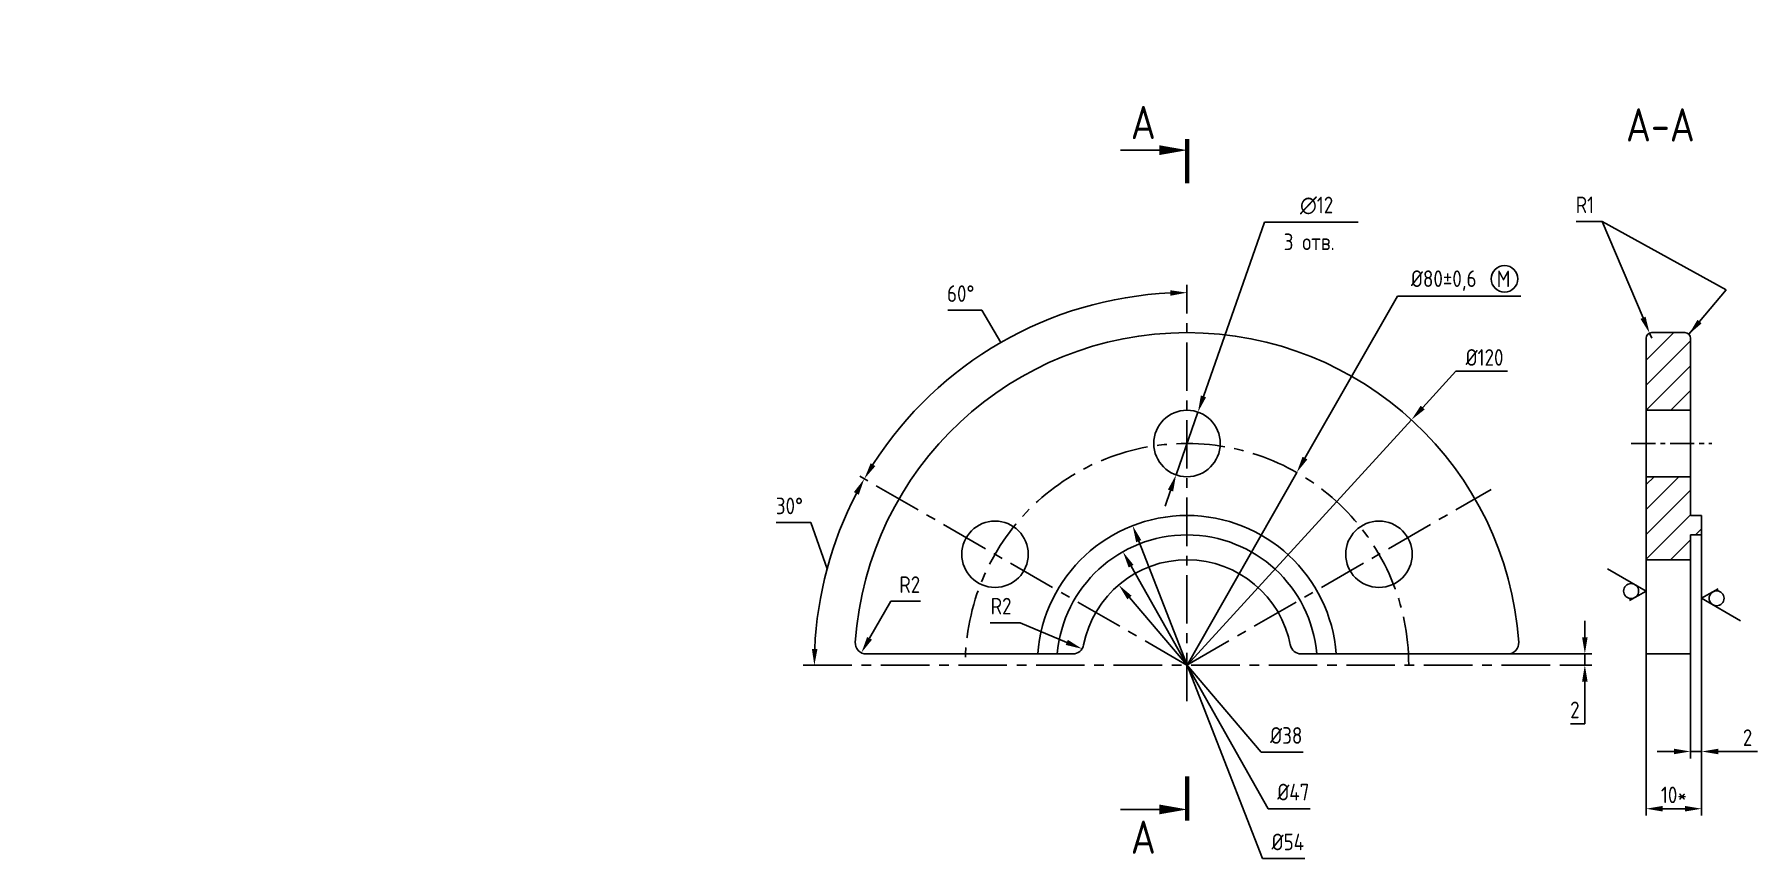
# Model space of a CAD drawing. Header units: millimetres. Extents: x 101 to 412, y -5 to 144.
# The model-space entities are those that its viewports show. They can reach past a viewport. Long polylines and large blocks are cut down to what shows.
import ezdxf
from ezdxf.enums import TextEntityAlignment as Align

# ---------------------------------------------------------------- set-up
doc = ezdxf.new("R2010")
doc.units = ezdxf.units.MM
doc.header["$LTSCALE"] = 7
doc.linetypes.add('CENTER', pattern=[2, 1.25, -0.25, 0.25, -0.25])
for name, color, linetype in [('Bord', 1, 'Continuous'), ('Cen', 5, 'CENTER'), ('Cont', 6, 'Continuous'), ('Dim', 7, 'Continuous'), ('Sil', 4, 'Continuous'), ('Text', 3, 'Continuous'), ('Textb', 6, 'Continuous')]:
    doc.layers.add(name, color=color, linetype=linetype)
doc.styles.add('Style1', font='romans.shx', dxfattribs={"width": 0.8})
doc.dimstyles.new('Anqular', dxfattribs={"dimtxt": 3, "dimasz": 3, "dimexe": 1.25, "dimexo": 0, "dimgap": 1.5, "dimtad": 2, "dimtoh": 1, "dimtxsty": 'Style1', "dimcen": 2.5, "dimclrt": 3, "dimadec": 0, "dimazin": 0, "dimtfac": 1, "dimtmove": 1, "dimatfit": 3, "dimfxl": 1, "dimarcsym": 0})
doc.dimstyles.new('Dia', dxfattribs={"dimtxt": 3, "dimasz": 3, "dimexe": 1.25, "dimexo": 0, "dimgap": 1.5, "dimtad": 1, "dimtih": 1, "dimtoh": 1, "dimtxsty": 'Style1', "dimcen": 0, "dimsd2": 1, "dimclrt": 3, "dimadec": 0, "dimazin": 0, "dimtfac": 1, "dimtmove": 0, "dimatfit": 3, "dimfxl": 1, "dimarcsym": 0})
doc.dimstyles.new('Lin', dxfattribs={"dimtxt": 3, "dimasz": 3, "dimexe": 1.25, "dimexo": 0, "dimgap": 1, "dimtad": 1, "dimtoh": 1, "dimdec": 3, "dimtxsty": 'Style1', "dimcen": 2.5, "dimclrt": 3, "dimadec": 0, "dimazin": 0, "dimtfac": 1, "dimtdec": 3, "dimtmove": 0, "dimatfit": 3, "dimldrblk": 'DOT', "dimfxl": 1, "dimarcsym": 0})
doc.dimstyles.new('Rad', dxfattribs={"dimtxt": 3, "dimasz": 3, "dimexe": 1.25, "dimexo": 0, "dimgap": 1.5, "dimtad": 1, "dimtoh": 1, "dimtxsty": 'Style1', "dimcen": 2.5, "dimclrt": 3, "dimadec": 0, "dimazin": 0, "dimtfac": 1, "dimtmove": 0, "dimatfit": 2, "dimfxl": 1, "dimarcsym": 0})

# ---------------------------------------------------------------- blocks, each defined once
blk = doc.blocks.new('*D19')
at = {"layer": 'Dim', "color": 0, "lineweight": -2, "transparency": 16777216}
for p, q in [((322.07, 14.02), (298.31, 41.91)), ((329.63, 14.02), (322.07, 14.02))]:
    blk.add_line(p, q, dxfattribs=at)
at = {"layer": 'Dim', "color": 0, "transparency": 16777216}
blk.add_solid([(298.69, 42.24), (297.93, 41.59), (296.37, 44.2)], dxfattribs=at)
at = {"layer": 'Dim', "color": 3, "transparency": 16777216, "insert": (326.6, 17.02), "char_height": 3, "attachment_point": 5, "style": 'Style1'}
blk.add_mtext('%%c38', dxfattribs=at)
blk = doc.blocks.new('*D20')
at = {"layer": 'Dim', "color": 0, "lineweight": -2, "transparency": 16777216}
for p, q in [((323.35, 3.8), (298.6, 47.58)), ((330.91, 3.8), (323.35, 3.8))]:
    blk.add_line(p, q, dxfattribs=at)
at = {"layer": 'Dim', "color": 0, "transparency": 16777216}
blk.add_solid([(299.03, 47.83), (298.16, 47.33), (297.12, 50.19)], dxfattribs=at)
at = {"layer": 'Dim', "color": 3, "transparency": 16777216, "insert": (327.88, 6.8), "char_height": 3, "attachment_point": 5, "style": 'Style1'}
blk.add_mtext('%%c47', dxfattribs=at)
blk = doc.blocks.new('*D21')
at = {"layer": 'Dim', "color": 0, "lineweight": -2, "transparency": 16777216}
for p, q in [((322.31, -5.2), (299.97, 52.1)), ((329.98, -5.2), (322.31, -5.2))]:
    blk.add_line(p, q, dxfattribs=at)
at = {"layer": 'Dim', "color": 0, "transparency": 16777216}
blk.add_solid([(300.44, 52.28), (299.51, 51.91), (298.88, 54.89)], dxfattribs=at)
at = {"layer": 'Dim', "color": 3, "transparency": 16777216, "insert": (326.89, -2.2), "char_height": 3, "attachment_point": 5, "style": 'Style1'}
blk.add_mtext('%%c54', dxfattribs=at)
blk = doc.blocks.new('RAZREZ01')
at = {"layer": 'Text'}
blk.add_lwpolyline([(-12, 0), (-5, 0)], dxfattribs=at)
blk.add_lwpolyline([(0, 0, 0, 1.76, 0), (-5, 0, 1.76, 1.76, 0)], format="xyseb", dxfattribs=at)
at = {"layer": 'Text', "const_width": 0.8}
blk.add_lwpolyline([(0, 2), (0, -6)], dxfattribs=at)
at = {"layer": 'Textb', "style": 'Style1', "width": 0.8}
blk.add_attdef('A', (-10.16, 2), '', height=6, dxfattribs=at)
blk = doc.blocks.new('*D22')
at = {"layer": 'Dim', "color": 0, "lineweight": -2, "transparency": 16777216}
for p, q in [((240.84, 55.46), (234.54, 55.46)), ((243.73, 47.09), (240.84, 55.46))]:
    blk.add_line(p, q, dxfattribs=at)
blk.add_arc((308.77, 29.69), 67.32, 152.5533, 177.485, dxfattribs=at)
at = {"layer": 'Dim', "color": 0, "transparency": 16777216}
for points in [[(248.58, 60.96), (249.46, 60.48), (250.46, 63.35)], [(242.01, 32.63), (241.01, 32.65), (241.44, 29.64)]]:
    blk.add_solid(points, dxfattribs=at)
at = {"layer": 'Dim', "color": 3, "transparency": 16777216, "insert": (236.94, 58.46), "char_height": 3, "attachment_point": 5, "style": 'Style1'}
blk.add_mtext('30°', dxfattribs=at)
blk = doc.blocks.new('*D23')
at = {"layer": 'Dim', "color": 0, "lineweight": -2, "transparency": 16777216}
for p, q in [((271.69, 93.79), (265.51, 93.79)), ((275.07, 87.96), (271.69, 93.79))]:
    blk.add_line(p, q, dxfattribs=at)
blk.add_arc((308.69, 29.74), 67.23, 92.557, 147.443, dxfattribs=at)
at = {"layer": 'Dim', "color": 0, "transparency": 16777216}
for points in [[(305.68, 97.39), (305.7, 96.4), (308.69, 96.96)], [(252.45, 65.65), (251.6, 66.17), (250.47, 63.35)]]:
    blk.add_solid(points, dxfattribs=at)
at = {"layer": 'Dim', "color": 3, "transparency": 16777216, "insert": (267.85, 96.79), "char_height": 3, "attachment_point": 5, "style": 'Style1'}
blk.add_mtext('60°', dxfattribs=at)
blk = doc.blocks.new('*D24')
at = {"layer": 'Dim', "color": 0, "lineweight": -2, "transparency": 16777216}
for p, q in [((255.22, 41.25), (251.41, 34.56)), ((260.6, 41.25), (255.22, 41.25))]:
    blk.add_line(p, q, dxfattribs=at)
at = {"layer": 'Dim', "color": 0, "transparency": 16777216}
blk.add_solid([(250.97, 34.8), (251.84, 34.31), (249.93, 31.95)], dxfattribs=at)
at = {"layer": 'Dim', "color": 3, "transparency": 16777216, "insert": (258.66, 44.25), "char_height": 3, "attachment_point": 5, "style": 'Style1'}
blk.add_mtext('R2', dxfattribs=at)
blk = doc.blocks.new('*D25')
at = {"layer": 'Dim', "color": 0, "lineweight": -2, "transparency": 16777216}
for p, q in [((273.2, 37.37), (278.59, 37.37)), ((278.59, 37.37), (287, 33.83))]:
    blk.add_line(p, q, dxfattribs=at)
at = {"layer": 'Dim', "color": 0, "transparency": 16777216}
blk.add_solid([(287.19, 34.29), (286.8, 33.37), (289.76, 32.66)], dxfattribs=at)
at = {"layer": 'Dim', "color": 3, "transparency": 16777216, "insert": (275.14, 40.37), "char_height": 3, "attachment_point": 5, "style": 'Style1'}
blk.add_mtext('R2', dxfattribs=at)
blk = doc.blocks.new('*D26')
at = {"layer": 'Dim', "color": 0, "lineweight": -2, "transparency": 16777216}
for p, q in [((322.66, 109.68), (311.66, 78.23)), ((335.11, 109.68), (322.66, 109.68)), ((306.71, 64.07), (310.67, 75.4)), ((305.72, 61.24), (304.73, 58.41))]:
    blk.add_line(p, q, dxfattribs=at)
at = {"layer": 'Dim', "color": 0, "transparency": 16777216}
for points in [[(311.19, 78.4), (312.13, 78.07), (310.67, 75.4)], [(305.24, 61.41), (306.19, 61.07), (306.71, 64.07)]]:
    blk.add_solid(points, dxfattribs=at)
at = {"layer": 'Dim', "color": 3, "transparency": 16777216, "insert": (332.08, 112.68), "char_height": 3, "attachment_point": 5, "style": 'Style1'}
blk.add_mtext('∅12', dxfattribs=at)
blk = doc.blocks.new('*D27')
at = {"layer": 'Dim', "color": 0, "lineweight": -2, "transparency": 16777216}
for p, q in [((380.48, 34.74), (380.48, 37.74)), ((366.55, 31.74), (381.73, 31.74)), ((380.48, 31.74), (380.48, 29.74)), ((377.29, 29.74), (381.73, 29.74)), ((380.48, 26.74), (380.48, 19.14)), ((380.48, 19.14), (377.88, 19.14))]:
    blk.add_line(p, q, dxfattribs=at)
at = {"layer": 'Dim', "color": 0, "transparency": 16777216}
for points in [[(379.98, 34.74), (380.98, 34.74), (380.48, 31.74)], [(379.98, 26.74), (380.98, 26.74), (380.48, 29.74)]]:
    blk.add_solid(points, dxfattribs=at)
at = {"layer": 'Dim', "color": 3, "transparency": 16777216, "insert": (378.68, 21.64), "char_height": 3, "attachment_point": 5, "style": 'Style1'}
blk.add_mtext('2', dxfattribs=at)
blk = doc.blocks.new('_Dot')
at = {"color": 0, "linetype": 'ByBlock', "lineweight": -2}
blk.add_line((-0.5, 0), (-1, 0), dxfattribs=at)
at = {"color": 0, "linetype": 'ByBlock', "const_width": 0.5}
blk.add_lwpolyline([(-0.25, 0, 1), (0.25, 0, 1)], format="xyb", close=True, dxfattribs=at)
blk = doc.blocks.new('*D28')
at = {"layer": 'Dim', "color": 0, "lineweight": -2, "transparency": 16777216}
for p, q in [((401.54, 53.24), (401.54, 12.88)), ((399.54, 31.74), (399.54, 12.88)), ((396.54, 14.13), (393.54, 14.13)), ((399.54, 14.13), (401.54, 14.13)), ((404.54, 14.13), (411.64, 14.13))]:
    blk.add_line(p, q, dxfattribs=at)
at = {"layer": 'Dim', "color": 0, "transparency": 16777216}
for points in [[(396.54, 14.63), (396.54, 13.63), (399.54, 14.13)], [(404.54, 14.63), (404.54, 13.63), (401.54, 14.13)]]:
    blk.add_solid(points, dxfattribs=at)
at = {"layer": 'Dim', "color": 3, "transparency": 16777216, "insert": (409.84, 16.63), "char_height": 3, "attachment_point": 5, "style": 'Style1'}
blk.add_mtext('2', dxfattribs=at)
blk = doc.blocks.new('*D29')
at = {"layer": 'Dim', "color": 0, "lineweight": -2, "transparency": 16777216}
for p, q in [((401.54, 53.24), (401.54, 2.55)), ((391.54, 31.74), (391.54, 2.55)), ((398.54, 3.8), (394.54, 3.8))]:
    blk.add_line(p, q, dxfattribs=at)
at = {"layer": 'Dim', "color": 0, "transparency": 16777216}
for points in [[(394.54, 4.3), (394.54, 3.3), (391.54, 3.8)], [(398.54, 4.3), (398.54, 3.3), (401.54, 3.8)]]:
    blk.add_solid(points, dxfattribs=at)
at = {"layer": 'Dim', "color": 3, "transparency": 16777216, "insert": (396.54, 6.3), "char_height": 3, "attachment_point": 5, "style": 'Style1'}
blk.add_mtext('10*', dxfattribs=at)
blk = doc.blocks.new('sherISO_09')
at = {"layer": 'Text'}
for q in [(4.04, 7), (-1.73, 3)]:
    blk.add_line((0, 0), q, dxfattribs=at)
blk.add_circle((0, 2.71), 1.35, dxfattribs=at)
blk = doc.blocks.new('forma20')
at = {"layer": 'Bord'}
blk.add_circle((0, 0), 2.4, dxfattribs=at)
at = {"layer": 'Text', "style": 'Style1', "width": 0.8}
blk.add_text('М', height=3, dxfattribs=at).set_placement((-1.4, -1.5))
blk = doc.blocks.new('*D30')
at = {"layer": 'Dim', "color": 0, "lineweight": -2, "transparency": 16777216}
for p, q in [((383.59, 109.81), (378.89, 109.81)), ((390.98, 92.42), (383.59, 109.81)), ((392.54, 88.74), (392.15, 89.66))]:
    blk.add_line(p, q, dxfattribs=at)
at = {"layer": 'Dim', "color": 0, "transparency": 16777216}
blk.add_solid([(391.44, 92.61), (390.52, 92.22), (392.15, 89.66)], dxfattribs=at)
at = {"layer": 'Dim', "color": 3, "transparency": 16777216, "insert": (380.49, 112.81), "char_height": 3, "attachment_point": 5, "style": 'Style1'}
blk.add_mtext('R1', dxfattribs=at)
blk = doc.blocks.new('ZNAK02')
at = {"layer": 'Textb', "style": 'Style1', "width": 0.8}
blk.add_attdef('А-А', text='', height=6, dxfattribs=at).set_placement((13.92, -0.06), align=Align.RIGHT)
blk.add_attdef('SC(1)', (14.94, -0.06), '', height=5, dxfattribs=at)
blk = doc.blocks.new('*D31')
at = {"color": 0, "lineweight": -2, "transparency": 16777216}
for p, q in [((346.65, 96.35), (329.98, 67.09)), ((362.39, 96.35), (346.65, 96.35)), ((308.69, 29.74), (328.49, 64.49))]:
    blk.add_line(p, q, dxfattribs=at)
at = {"color": 0, "transparency": 16777216}
blk.add_solid([(329.54, 67.34), (330.41, 66.85), (328.49, 64.49)], dxfattribs=at)
at = {"color": 3, "transparency": 16777216, "insert": (355.02, 99.13), "char_height": 3, "attachment_point": 5, "style": 'Style1'}
blk.add_mtext('%%c80±0,6   ', dxfattribs=at)
blk = doc.blocks.new('*D32')
at = {"color": 0, "lineweight": -2, "transparency": 16777216}
for p, q in [((357.21, 82.76), (351.22, 76.21)), ((366.55, 82.76), (357.21, 82.76)), ((308.69, 29.74), (349.19, 74))]:
    blk.add_line(p, q, dxfattribs=at)
at = {"color": 0, "transparency": 16777216}
blk.add_solid([(350.85, 76.55), (351.59, 75.88), (349.19, 74)], dxfattribs=at)
at = {"color": 3, "transparency": 16777216, "insert": (362.38, 85.26), "char_height": 3, "attachment_point": 5, "style": 'Style1'}
blk.add_mtext('%%c120', dxfattribs=at)

msp = doc.modelspace()

# ---------------------------------------------------------------- hatches: boundary and pattern name
at = {"layer": 'Dim'}
h = msp.add_hatch(dxfattribs=at)
h.set_pattern_fill('ANSI31', color=256, style=0)
h.set_pattern_definition([(45, (91.3782, -80.7053), (-2.245064, 2.245064), [])])
h.paths.add_polyline_path([(399.5405, 88.7353, 0.41421356), (398.5405, 89.7353), (392.5405, 89.7353, 0.41421356), (391.5405, 88.7353), (391.5405, 75.7353), (399.5405, 75.7353)])
h.paths.add_polyline_path([(399.5405, 63.7353), (391.5405, 63.7353), (391.5405, 48.7353), (399.5405, 48.7353), (399.5405, 53.2353), (401.5405, 53.2353), (401.5405, 56.7353), (399.5405, 56.7353)])

# ---------------------------------------------------------------- linework, layer by layer
at = {"layer": 'Cen'}
for p, q in [((308.6881, 23.2115), (308.6881, 98.3923)), ((308.6881, 29.7353), (249.6354, 63.8294)), ((308.6881, 29.7353), (363.5524, 61.4112)), ((239.4544, 29.7353), (377.2947, 29.7353))]:
    msp.add_line(p, q, dxfattribs=at)
at = {"layer": 'Cen', "ltscale": 0.5}
msp.add_line((388.8579, 69.7353), (403.3807, 69.7353), dxfattribs=at)
at = {"layer": 'Cen'}
msp.add_arc((308.6881, 29.7353), 40, 0, 180, dxfattribs=at)
at = {"layer": 'Cont'}
for p, q in [((391.5405, 88.7353), (391.5405, 31.7353)), ((392.5405, 89.7353), (398.5405, 89.7353)), ((399.5405, 56.7353), (399.5405, 88.7353)), ((391.5405, 75.7353), (399.534, 75.7353)), ((391.5405, 63.7353), (399.5405, 63.7353)), ((399.5405, 56.7353), (401.5405, 56.7353)), ((401.5405, 56.7353), (401.5405, 53.2353)), ((399.5405, 53.2353), (401.5405, 53.2353)), ((399.5405, 31.7353), (399.5405, 53.2353)), ((391.5405, 48.7353), (399.5405, 48.7353)), ((250.8262, 31.7353), (288.0726, 31.7353)), ((329.3036, 31.7353), (366.55, 31.7353)), ((391.5405, 31.7353), (399.5405, 31.7353))]:
    msp.add_line(p, q, dxfattribs=at)
for centre in [(308.6881, 69.7353), (274.0471, 49.7353), (343.3291, 49.7353)]:
    msp.add_circle(centre, 6, dxfattribs=at)
for centre, radius, start, end in [((308.6881, 29.7353), 60, 3.954572, 176.045428), ((392.5405, 88.7353), 1, 90, 180), ((398.5405, 88.7353), 1, 0, 90), ((308.6881, 29.7353), 27, 4.248023, 175.751977), ((308.6881, 29.7353), 23.5, 4.882142, 175.117858), ((308.6881, 29.7353), 19, 10.399508, 169.019425), ((250.8262, 33.7353), 2, 176.045428, 270), ((288.0726, 33.7353), 2, 270, 349.019425), ((329.3036, 33.7353), 2, 190.980575, 270), ((366.55, 33.7353), 2, 270, 3.954572)]:
    msp.add_arc(centre, radius, start, end, dxfattribs=at)
at = {"layer": 'Dim'}
for p, q in [((329.8476, 109.6764), (339.5707, 109.6764)), ((361.9165, 96.3456), (368.9012, 96.3456))]:
    msp.add_line(p, q, dxfattribs=at)

# ---------------------------------------------------------------- block references
msp.add_blockref('RAZREZ01', (308.7189, 122.6801), dxfattribs=at).add_auto_attribs({'A': 'А'})
ref = msp.add_blockref('ZNAK02', (386.3882, 124.3), dxfattribs=at)
ref.add_attrib('А-А', 'А-А', dxfattribs={"layer": 'Textb', "height": 6, "style": 'Style1', "width": 0.8}).set_placement((400.3118, 124.2411), align=Align.RIGHT)
at = {"layer": 'Dim', "rotation": 270}
msp.add_blockref('sherISO_09', (401.5405, 41.7803), dxfattribs=at)
at = {"layer": 'Dim'}
ref = msp.add_blockref('RAZREZ01', (308.7189, 3.672), dxfattribs=dict(at, xscale=-1, rotation=180))
ref.add_attrib('A', 'А', (298.5589, -4.328), dxfattribs={"layer": 'Textb', "height": 6, "style": 'Style1', "width": 0.8})
at = {"layer": 'Sil'}
msp.add_blockref('forma20', (365.9841, 99.4451), dxfattribs=at)
at = {"layer": 'Text', "rotation": 90}
msp.add_blockref('sherISO_09', (391.5405, 43.0925), dxfattribs=at)

# ---------------------------------------------------------------- texts
at = {"layer": 'Text', "style": 'Style1', "width": 0.8}
msp.add_text('3 отв.', height=3, dxfattribs=at).set_placement((326.1465, 104.6335))

# ---------------------------------------------------------------- dimensions: what is measured, and where the dimension line sits
for mpoint, text, picture, middle in [((328.4926, 64.4885), '%%c80±0,6   ', '*D31', (355.0182, 96.3456)), ((349.1925, 74.0003), '%%c120', '*D32', (362.3791, 82.7596))]:
    dim = msp.add_radius_dim(center=(308.6881, 29.7353), mpoint=mpoint, text=text, dimstyle='Lin')
    dim.commit()
    dim.dimension.update_dxf_attribs({"geometry": picture, "text_midpoint": middle, "dimtype": 164})
at = {"layer": 'Dim'}
dim = msp.add_diameter_dim_2p(p1=(306.7071, 64.0718), p2=(310.6691, 75.3988), dimstyle='Dia', dxfattribs=at)
dim.commit()
dim.dimension.update_dxf_attribs({"geometry": '*D26', "text_midpoint": (332.0835, 109.6764), "dimtype": 163})
dim = msp.add_radius_dim(center=(392.5405, 88.7353), mpoint=(392.1498, 89.6558), dimstyle='Rad', dxfattribs=at)
dim.commit()
dim.dimension.update_dxf_attribs({"geometry": '*D30', "text_midpoint": (380.4931, 109.8127), "dimtype": 164})
for base, line1, line2, picture, middle in [((285.6952, 92.9077), ((308.6881, 23.2115), (308.6881, 98.3923)), ((308.6881, 29.7353), (249.6354, 63.8294)), '*D23', (267.8504, 96.7942)), ((242.4612, 41.3505), ((239.614, 29.6432), (377.2947, 29.7353)), ((308.6881, 29.7353), (249.795, 63.7372)), '*D22', (236.9449, 58.4646))]:
    dim = msp.add_angular_dim_2l(base=base, line1=line1, line2=line2, dimstyle='Anqular', dxfattribs=at)
    dim.commit()
    dim.dimension.update_dxf_attribs({"geometry": picture, "text_midpoint": middle, "dimtype": 162})
for mpoint, text, picture, middle in [((298.8814, 54.8914), '%%c54', '*D21', (322.3053, -5.1953)), ((297.1215, 50.1916), '%%c47', '*D20', (323.3536, 3.7984)), ((296.3661, 44.198), '%%c38', '*D19', (322.0739, 14.024))]:
    dim = msp.add_radius_dim(center=(308.6881, 29.7353), mpoint=mpoint, text=text, dimstyle='Rad', override={"dimtmove": 1}, dxfattribs=at)
    dim.commit()
    dim.dimension.update_dxf_attribs({"geometry": picture, "text_midpoint": middle, "dimtype": 164})
dim = msp.add_linear_dim(base=(391.5405, 3.7984), p1=(401.5405, 53.2353), p2=(391.5405, 31.7353), text='<>*', dimstyle='Lin', dxfattribs=at)
dim.commit()
dim.dimension.update_dxf_attribs({"geometry": '*D29', "text_midpoint": (396.5405, 6.2984)})
dim = msp.add_linear_dim(base=(399.5405, 14.1254), p1=(401.5405, 53.2353), p2=(399.5405, 31.7353), dimstyle='Lin', dxfattribs=at)
dim.commit()
dim.dimension.update_dxf_attribs({"geometry": '*D28', "text_midpoint": (409.8405, 14.1254), "dimtype": 160})
for center, mpoint, picture, middle in [((250.915, 33.6877), (249.9264, 31.9491), '*D24', (255.2167, 41.2528)), ((287.9175, 33.4391), (289.7607, 32.6628), '*D25', (278.5854, 37.3693))]:
    dim = msp.add_radius_dim(center=center, mpoint=mpoint, dimstyle='Rad', override={"dimtmove": 1}, dxfattribs=at)
    dim.commit()
    dim.dimension.update_dxf_attribs({"geometry": picture, "text_midpoint": middle, "dimtype": 164})
dim = msp.add_linear_dim(base=(380.4825, 31.7353), p1=(377.2947, 29.7353), p2=(366.55, 31.7353), angle=90, dimstyle='Lin', dxfattribs=at)
dim.commit()
dim.dimension.update_dxf_attribs({"geometry": '*D27', "text_midpoint": (378.6825, 19.1353), "dimtype": 160})

# ---------------------------------------------------------------- leaders
msp.add_leader([(399.2477, 89.4424), (405.9935, 97.4604), (383.5931, 109.8127)], dimstyle='Rad', dxfattribs=at)

doc.saveas('drawing.dxf')
